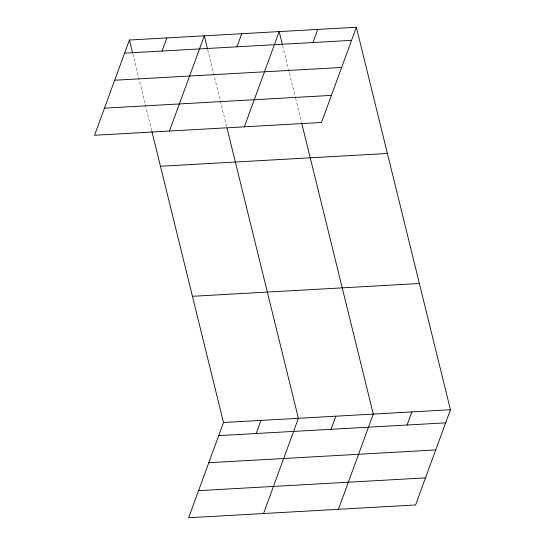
<?xml version="1.0" encoding="UTF-8"?>
<svg xmlns="http://www.w3.org/2000/svg" width="545" height="545" viewBox="0 0 545 545"><rect width="100%" height="100%" fill="white"/><g stroke="black" fill="none" stroke-linecap="round" stroke-linejoin="round"><path stroke-width="0.41" stroke-dasharray="2.73 2.04" d="M282.644 45.623L295.431 97.596M295.635 98.42L301.514 122.346M207.754 49.84L226.625 126.563M132.864 54.057L151.735 130.78"/><path stroke-width="0.82" d="M129.41 40.03L94.564 135.262L321.509 122.482L356.355 27.25L129.41 40.03L132.66 53.233M162.063 51.032L166.859 37.918M169.454 131.045L204.307 35.813L207.55 49.016M236.952 46.809L241.748 33.701M244.344 126.828L279.197 31.596L282.446 44.792M312.98 42.53L317.776 29.423M151.939 131.604L223.491 422.518L188.645 517.75L415.59 504.97L450.436 409.738L356.355 27.25M256.143 433.52L260.939 420.413M263.535 513.533L298.381 418.301L227.033 128.211M331.033 429.296L335.829 416.189M338.425 509.316L373.277 414.084L301.719 123.17M407.06 425.018L411.856 411.911M124.614 53.138L351.559 40.357M114.702 80.238L341.64 67.457M104.483 108.162L331.428 95.382M160.462 166.252L387.406 153.472M192.446 296.296L419.391 283.516M223.491 422.518L450.436 409.738M218.695 435.625L445.64 422.845M208.776 462.725L435.721 449.945M198.557 490.65L425.502 477.87"/></g></svg>
